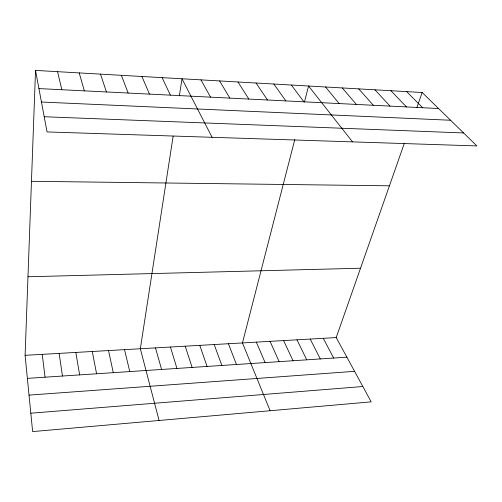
<?xml version="1.0" encoding="UTF-8"?>
<svg xmlns="http://www.w3.org/2000/svg" width="502" height="502" viewBox="0 0 502 502"><rect width="100%" height="100%" fill="white"/><g stroke="black" fill="none" stroke-linecap="round" stroke-linejoin="round"><path stroke-width="0.75" d="M404.386 143.177L336.202 337.576L371.191 401.851L32.63 431.588L25.1 355.328L35.523 70.412L422.163 92.506L476.9 145.931L47.05 131.926L35.523 70.412M173.146 136.13L140.34 348.752L159.078 420.481M179.339 95.957L181.994 78.783L212.095 137.303M294.806 139.481L242.46 342.922L270.114 410.73M304.419 102.119L308.567 86.018L352.536 141.878M416.848 107.66L422.163 92.506M30.817 413.202L362.839 386.509M29.028 395.124L354.575 371.329M27.378 378.364L346.869 357.173M25.1 355.328L336.202 337.576M27.974 276.765L360.524 268.225M31.463 181.297L389.439 185.803M44.201 116.734L463.603 132.955M41.446 102.031L450.595 120.254M38.93 88.59L438.585 108.532M406.651 91.621L422.653 107.742M390.914 90.718L406.476 106.932M374.938 89.808L390.041 106.11M358.717 88.879L373.356 105.282M342.251 87.938L356.407 104.435M325.541 86.984L339.189 103.575M291.323 85.033L303.923 101.812M273.816 84.029L285.858 100.915M256.033 83.012L267.497 99.998M237.967 81.983L248.829 99.063M219.606 80.929L229.853 98.116M200.951 79.868L210.564 97.156M323.282 338.31L333.654 358.045M310.211 339.057L320.276 358.936M296.983 339.81L306.735 359.834M162.133 77.647L170.373 95.148M283.599 340.576L293.03 360.743M270.051 341.347L279.15 361.66M256.34 342.132L265.1 362.595M141.934 76.492L149.439 94.106M228.41 343.726L236.461 364.496M121.384 75.319L128.129 93.039M214.185 344.535L221.865 365.462M199.783 345.357L207.088 366.441M100.475 74.127L106.437 91.96M185.207 346.192L192.115 367.439M170.435 347.033L176.949 368.443M79.203 72.909L84.342 90.856M155.482 347.886L161.588 369.459M124.527 349.656L129.767 371.574M57.554 71.673L61.846 89.732M108.514 350.565L113.289 372.666M92.28 351.494L96.579 373.777M75.821 352.435L79.642 374.9M59.148 353.383L62.461 376.036M42.237 354.349L45.042 377.197"/></g></svg>
